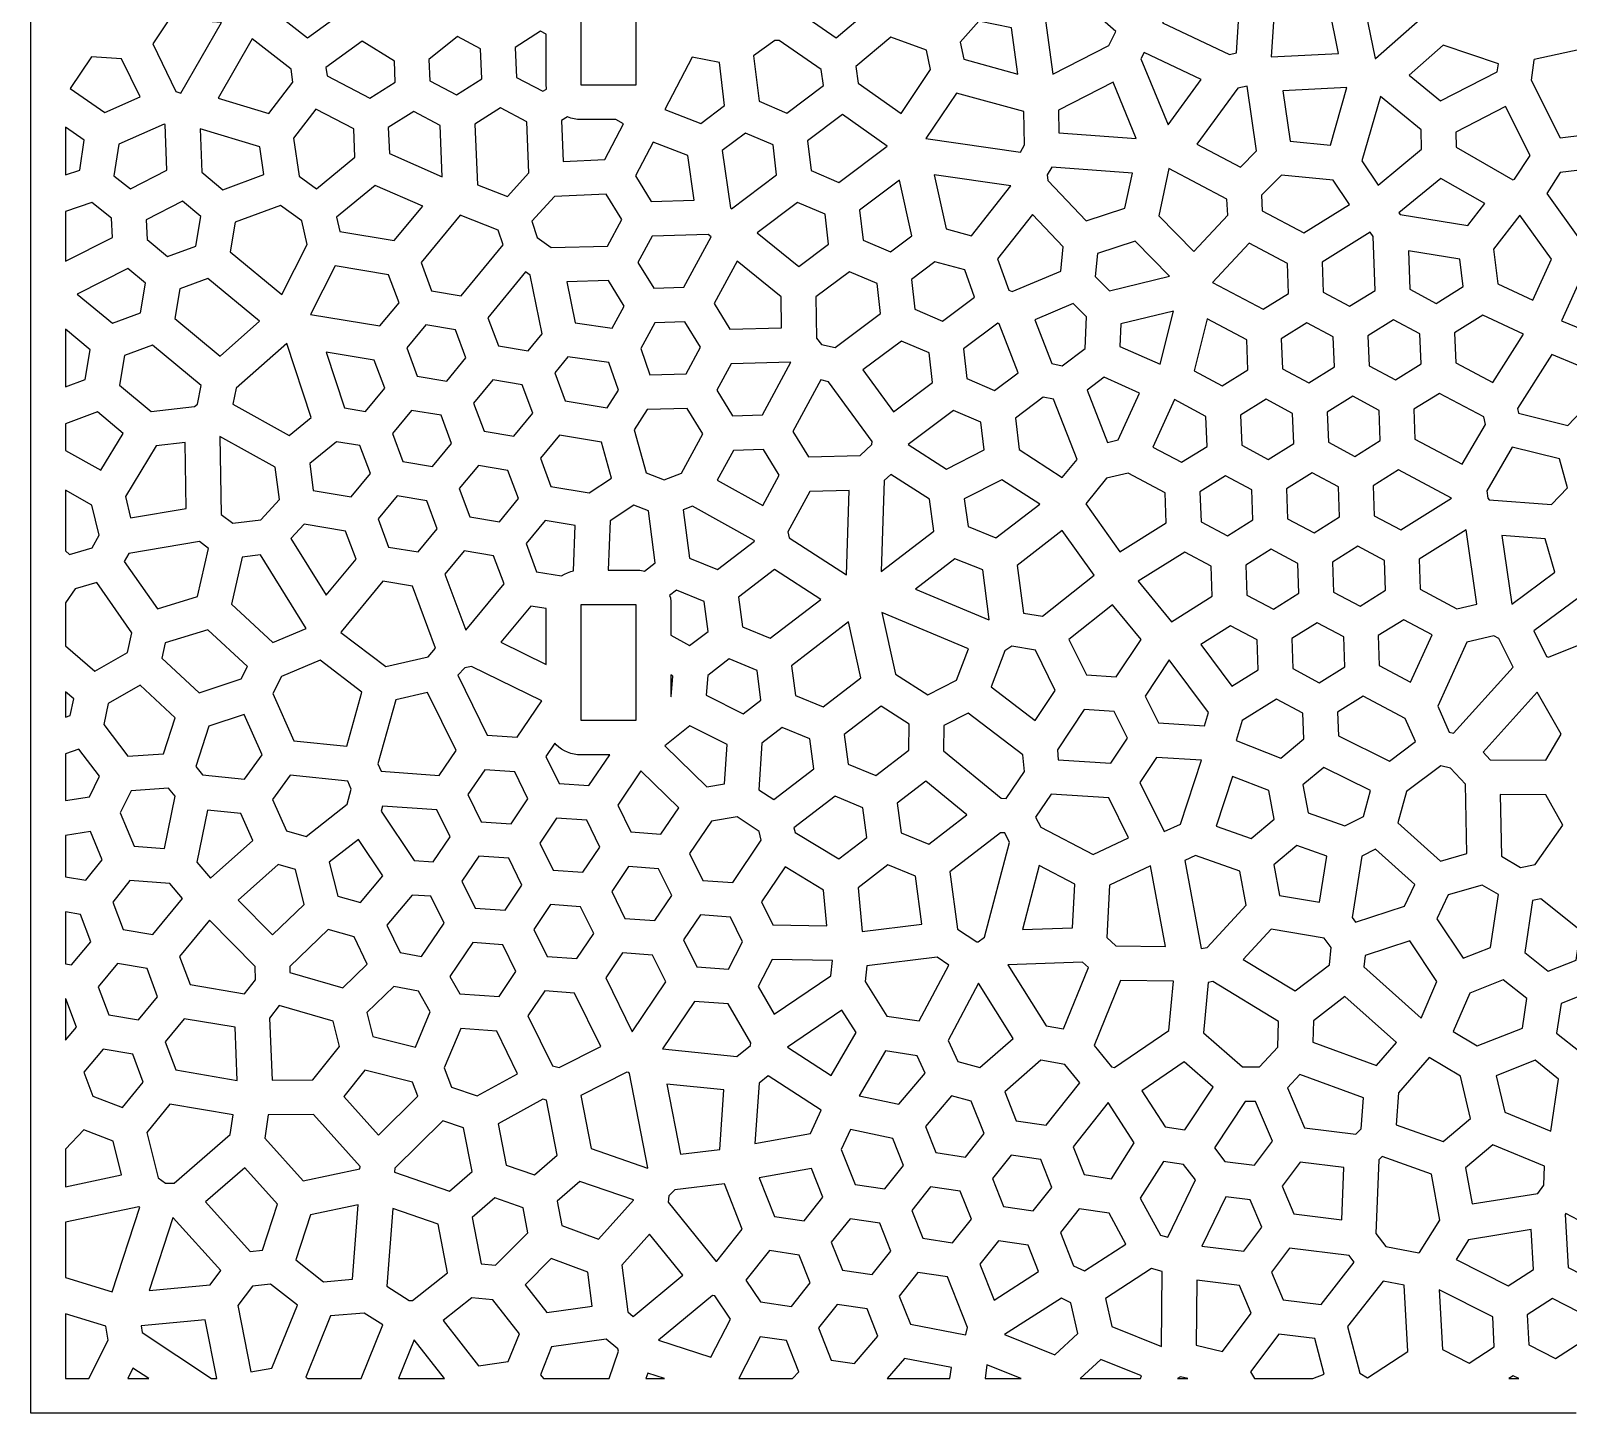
# Model space of a CAD drawing. Header units: millimetres. Extents: x -28 to 624, y -200 to 200.
# Drawn here: x 323.6 to 456.6, y -200 to -80.3 of the extents above; entities that cross this region are included whole.
import ezdxf

# ---------------------------------------------------------------- set-up
doc = ezdxf.new("R2010")
doc.units = ezdxf.units.MM
doc.layers.add('default', color=7, linetype='Continuous')

msp = doc.modelspace()

# ---------------------------------------------------------------- linework, layer by layer
at = {"layer": 'default'}
for points in [[(351.07, -74.49), (350.55, -73.77), (344.37, -78.46), (347.53, -80.93), (350.76, -78.59), (351.07, -74.49)], [(395.2, -73.66), (394.2, -73.93), (390.85, -79.23), (393.27, -80.91), (396.07, -78.56), (395.2, -73.66)], [(371.17, -75), (371.17, -85), (375.97, -85), (375.97, -75), (371.17, -75)], [(428.09, -79.51), (424.35, -76.65), (421.51, -79.63), (427.32, -82.35), (427.91, -82.22), (428.09, -79.51)], [(443.29, -76.76), (440.82, -75.93), (438.87, -77.65), (439.9, -82.72), (439.94, -82.72), (443.8, -79.31), (443.29, -76.76)], [(323.57, -134.94), (323.57, -128.86), (323.57, -126.62), (323.57, -112.24), (323.57, -106.67), (323.57, -91.01), (323.57, -90.34), (323.57, -83.26), (323.57, -78.43)], [(417.46, -80.38), (413.95, -77.24), (411.37, -79.41), (412.03, -84.05), (416.87, -81.57), (417.46, -80.38)], [(435.93, -78.25), (433.47, -77.42), (431.1, -79.52), (430.9, -82.56), (436.75, -82.27), (435.93, -78.25)], [(335.58, -79.28), (334.13, -81.43), (336.14, -85.56), (336.55, -85.71), (340.07, -79.59), (335.58, -79.28)], [(405.62, -79.46), (404, -81.29), (404.31, -82.77), (409, -84.05), (408.43, -80.05), (405.62, -79.46)], [(342.73, -80.99), (339.78, -86.13), (344.17, -87.46), (346.26, -84.76), (346.1, -83.62), (342.73, -80.99)], [(358.03, -82.78), (358.11, -84.64), (360.41, -85.84), (362.6, -84.46), (362.5, -81.86), (360.5, -80.81), (358.03, -82.78)], [(368.17, -85), (368.17, -80.61), (367.69, -80.35), (365.5, -81.74), (365.6, -84.34), (367.9, -85.54), (368.2, -85.36), (368.19, -85.29), (368.17, -85)], [(394.97, -83.4), (395.18, -84.85), (398.88, -87.47), (401.43, -83.66), (401.08, -81.98), (398, -80.86), (394.97, -83.4)], [(352.26, -81.2), (349.11, -83.49), (349.21, -84.2), (352.91, -86.14), (355.11, -84.76), (355.04, -82.94), (352.26, -81.2)], [(387.97, -81.16), (386.12, -82.48), (386.6, -86.41), (388.99, -87.44), (392.18, -85.04), (391.98, -83.66), (388.35, -81.16), (387.97, -81.16)], [(419.91, -82.2), (419.64, -82.74), (422, -88.44), (424.86, -84.51), (419.91, -82.2)], [(445.79, -81.56), (442.84, -84.16), (445.57, -86.38), (450.47, -83.87), (450.57, -83.16), (445.79, -81.56)], [(453.68, -82.8), (453.64, -82.84), (453.4, -84.59), (455.92, -89.57), (458.03, -89.31), (459.98, -85.53), (457.66, -81.92), (453.68, -82.8)], [(331.43, -82.74), (328.84, -82.56), (326.99, -85.3), (329.99, -87.37), (333.03, -86.02), (331.43, -82.74)], [(383.17, -83.04), (380.8, -82.58), (378.43, -87.11), (381.56, -88.32), (383.62, -86.77), (383.17, -83.04)], [(417.23, -84.76), (412.5, -87.19), (412.55, -89.15), (419.24, -89.63), (417.23, -84.76)], [(428.02, -85.27), (424.48, -90.12), (428.25, -92.12), (429.65, -90.71), (428.83, -85.09), (428.02, -85.27)], [(409.5, -87.3), (403.67, -85.71), (401.04, -89.64), (409.21, -90.82), (409.58, -90.17), (409.5, -87.3)], [(437.47, -85.23), (431.92, -85.51), (432.56, -89.86), (436.04, -90.21), (437.47, -85.23)], [(443.89, -88.89), (440.36, -86.01), (438.77, -91.57), (440.17, -93.67), (443.92, -90.57), (443.89, -88.89)], [(348.25, -87.08), (346.31, -89.6), (346.81, -92.89), (348.31, -93.98), (351.62, -91.26), (351.52, -88.8), (348.25, -87.08)], [(354.51, -88.68), (354.61, -90.94), (359.19, -92.95), (359.01, -88.5), (356.71, -87.29), (354.51, -88.68)], [(364.21, -86.99), (362.01, -88.38), (362.22, -93.63), (364.82, -94.65), (366.68, -92.61), (366.51, -88.2), (364.21, -86.99)], [(370.3, -87.87), (370.03, -87.77), (370.01, -87.76), (369.5, -88.08), (369.64, -91.61), (373.25, -91.45), (374.87, -88.36), (374.19, -88), (371.17, -88), (370.88, -87.99), (370.59, -87.94), (370.3, -87.87)], [(390.79, -89.84), (391.1, -92.41), (393.49, -93.44), (397.68, -90.29), (393.82, -87.56), (390.79, -89.84)], [(446.9, -89.07), (446.91, -90.39), (451.82, -93.2), (451.98, -93.15), (453.33, -91.09), (451.19, -86.87), (446.9, -89.07)], [(327.81, -92.37), (328.21, -89.78), (326.57, -88.66), (326.57, -92.79), (327.81, -92.37)], [(331.19, -90.12), (330.77, -92.86), (332.2, -94), (335.36, -92.37), (335.22, -88.42), (335.11, -88.38), (331.19, -90.12)], [(343.39, -90.35), (338.23, -88.79), (338.37, -92.54), (340.21, -94.07), (343.75, -92.75), (343.39, -90.35)], [(380.43, -91.1), (377.42, -89.94), (375.9, -92.85), (377.27, -95.08), (380.99, -94.97), (380.43, -91.1)], [(385.42, -89.17), (383.4, -90.68), (384.12, -95.64), (384.2, -95.71), (388.12, -92.77), (387.81, -90.19), (385.42, -89.17)], [(408.39, -93.74), (401.74, -92.77), (402.78, -97.46), (404.98, -98.07), (408.39, -93.74)], [(411.93, -92.11), (411.54, -92.78), (411.59, -93.27), (414.9, -96.76), (418.25, -95.66), (418.9, -92.62), (411.93, -92.11)], [(422.05, -92.22), (421.18, -96.33), (424.23, -99.42), (427.16, -96.27), (427.08, -94.89), (422.05, -92.22)], [(431.81, -92.8), (430.07, -94.55), (430.14, -95.89), (433.73, -97.8), (437.68, -95.34), (436.28, -93.25), (431.81, -92.8)], [(445.58, -93.09), (441.97, -96.08), (442.07, -96.22), (447.93, -97.16), (449.4, -95.27), (445.58, -93.09)], [(458.57, -92.26), (455.93, -92.59), (454.76, -94.38), (457.6, -98.35), (460.18, -98.1), (461.72, -94.72), (458.57, -92.26)], [(353.38, -93.69), (350.03, -96.44), (350.32, -97.68), (355.03, -98.47), (357.49, -95.48), (353.38, -93.69)], [(366.93, -96.78), (367.41, -98.21), (368.6, -99.08), (373.48, -98.94), (374.72, -96.65), (373.36, -94.45), (368.89, -94.64), (366.93, -96.78)], [(395.29, -95.84), (395.6, -98.42), (397.98, -99.44), (399.83, -98.05), (398.76, -93.23), (395.29, -95.84)], [(326.57, -100.25), (330.64, -98.21), (330.56, -96.53), (328.87, -95.18), (326.57, -95.96), (326.57, -100.25)], [(333.57, -96.67), (333.65, -98.38), (335.42, -99.84), (337.86, -98.94), (338.29, -96.38), (336.7, -95.06), (333.57, -96.67)], [(345.19, -95.42), (341.25, -96.88), (340.82, -99.44), (345.29, -103.14), (347.5, -98.8), (347.03, -96.75), (345.19, -95.42)], [(392.31, -96.19), (389.92, -95.17), (386.42, -97.79), (390.04, -100.71), (392.62, -98.77), (392.31, -96.19)], [(360.74, -96.27), (357.35, -100.38), (358.26, -102.81), (360.82, -103.24), (364.45, -98.83), (364.03, -97.56), (360.74, -96.27)], [(410.26, -96.22), (407.24, -100.05), (408.2, -102.77), (408.51, -102.89), (412.71, -101.11), (412.91, -99.02), (410.26, -96.22)], [(450.14, -99.21), (450.53, -102.21), (453.54, -103.64), (455.16, -100.09), (452.42, -96.27), (450.14, -99.21)], [(382.2, -97.94), (377.36, -98.08), (376.12, -100.36), (377.48, -102.58), (380.08, -102.5), (382.44, -98.14), (382.2, -97.94)], [(439.47, -97.75), (435.32, -100.35), (435.41, -102.94), (437.7, -104.16), (439.91, -102.79), (439.74, -98.12), (439.47, -97.75)], [(419.13, -98.53), (415.87, -99.6), (415.68, -101.58), (416.91, -102.82), (422.12, -101.56), (419.13, -98.53)], [(429.01, -98.69), (425.84, -102.1), (430.21, -104.42), (432.41, -103.05), (432.32, -100.45), (429.01, -98.69)], [(447.23, -100.08), (442.79, -99.37), (442.9, -102.69), (445.2, -103.91), (447.54, -102.45), (447.23, -100.08)], [(331.98, -100.89), (327.59, -103.1), (330.64, -105.62), (333.07, -104.72), (333.51, -102.15), (331.98, -100.89)], [(354.54, -101.43), (349.92, -100.65), (347.78, -104.86), (353.79, -105.86), (355.45, -103.86), (354.54, -101.43)], [(384.7, -100.26), (382.72, -103.93), (384.08, -106.14), (388.55, -106.01), (388.52, -103.33), (384.7, -100.26)], [(401.82, -100.31), (399.78, -101.84), (400.09, -104.42), (402.48, -105.44), (405.23, -103.38), (404.39, -101.01), (401.82, -100.31)], [(457.89, -101.34), (456.03, -105.42), (458.56, -106.47), (462.65, -104.14), (460.47, -101.09), (457.89, -101.34)], [(338.9, -101.75), (336.47, -102.66), (336.03, -105.22), (339.96, -108.47), (343.38, -105.46), (338.9, -101.75)], [(366.4, -101.19), (363.13, -105.15), (364.04, -107.58), (366.61, -108.01), (367.82, -106.54), (366.78, -101.46), (366.4, -101.19)], [(369.96, -102.04), (370.69, -105.6), (373.9, -106.05), (374.93, -104.15), (373.57, -101.94), (369.96, -102.04)], [(391.52, -103.35), (391.56, -106.93), (392, -107.46), (393.17, -107.73), (397.12, -104.77), (396.81, -102.19), (394.42, -101.17), (391.52, -103.35)], [(413.77, -103.91), (410.46, -105.32), (411.92, -109.12), (412.82, -109.3), (414.81, -107.81), (414.92, -105.07), (413.77, -103.91)], [(422.45, -104.57), (417.9, -105.67), (417.82, -107.63), (421.3, -109.18), (422.45, -104.57)], [(449.24, -104.92), (446.79, -106.45), (446.88, -109.05), (450.1, -110.76), (452.74, -106.58), (449.24, -104.92)], [(328.29, -110.49), (328.73, -107.93), (326.57, -106.15), (326.57, -111.13), (328.29, -110.49)], [(356.11, -107.77), (357.02, -110.21), (359.58, -110.64), (361.23, -108.63), (360.32, -106.2), (357.76, -105.77), (356.11, -107.77)], [(380.16, -105.5), (377.57, -105.58), (376.36, -107.81), (377.14, -110.09), (380.29, -110), (381.53, -107.71), (380.16, -105.5)], [(407.25, -105.62), (404.28, -107.84), (404.59, -110.42), (406.98, -111.44), (409.01, -109.91), (407.37, -105.67), (407.25, -105.62)], [(425.37, -105.25), (424.25, -109.75), (426.68, -111.04), (428.89, -109.67), (428.8, -107.07), (425.37, -105.25)], [(434, -105.59), (431.79, -106.97), (431.88, -109.56), (434.18, -110.79), (436.38, -109.41), (436.29, -106.81), (434, -105.59)], [(441.49, -105.33), (439.29, -106.71), (439.38, -109.31), (441.67, -110.53), (443.88, -109.15), (443.79, -106.55), (441.49, -105.33)], [(331.68, -108.43), (331.25, -110.99), (333.99, -113.27), (337.75, -112.84), (337.99, -112.62), (338.33, -111.02), (334.12, -107.53), (331.68, -108.43)], [(345.73, -107.39), (341.36, -111.24), (341.06, -112.62), (345.95, -115.34), (347.85, -113.78), (345.73, -107.39)], [(398.92, -107.17), (395.59, -109.67), (398.24, -113.31), (401.62, -110.77), (401.31, -108.2), (398.92, -107.17)], [(353.3, -108.82), (349.14, -108.13), (350.73, -112.96), (352.55, -113.26), (354.21, -111.26), (353.3, -108.82)], [(370.05, -108.54), (368.92, -109.92), (369.83, -112.35), (373.44, -112.96), (374.43, -111.42), (373.61, -109.04), (370.05, -108.54)], [(389.36, -108.99), (384.17, -109.14), (382.93, -111.43), (384.29, -113.64), (386.89, -113.56), (389.36, -108.99)], [(455.19, -108.32), (452.22, -113.02), (452.3, -113.4), (456.57, -114.47), (458.38, -112.6), (457.42, -109.25), (455.19, -108.32)], [(419.51, -111.67), (416.47, -110.31), (415, -111.42), (416.75, -115.94), (417.67, -115.72), (419.51, -111.67)], [(363.55, -110.54), (361.89, -112.55), (362.8, -114.98), (365.37, -115.41), (367.02, -113.4), (366.11, -110.97), (363.55, -110.54)], [(392.62, -110.69), (391.94, -110.53), (389.53, -114.99), (390.89, -117.2), (395.35, -117.08), (396.37, -116.13), (396.39, -115.86), (392.62, -110.69)], [(443.26, -113.07), (443.35, -115.67), (447.44, -117.84), (449.45, -114.39), (449.31, -113.74), (445.47, -111.7), (443.26, -113.07)], [(376.92, -113.1), (375.79, -114.85), (376.82, -118.58), (378.39, -119.19), (379.9, -118.61), (381.74, -115.21), (380.38, -113), (376.92, -113.1)], [(411.19, -112.03), (408.78, -113.84), (409.11, -116.56), (412.84, -118.99), (414.11, -117.43), (412.09, -112.21), (411.19, -112.03)], [(425.27, -113.69), (422.55, -112.24), (420.68, -116.35), (423.16, -117.66), (425.36, -116.29), (425.27, -113.69)], [(428.27, -113.59), (428.36, -116.18), (430.65, -117.41), (432.86, -116.03), (432.77, -113.43), (430.47, -112.21), (428.27, -113.59)], [(437.97, -111.95), (435.77, -113.33), (435.86, -115.93), (438.15, -117.15), (440.35, -115.77), (440.26, -113.18), (437.97, -111.95)], [(326.57, -116.64), (329.63, -118.36), (331.57, -115.16), (329.34, -113.3), (326.57, -114.33), (326.57, -116.64)], [(354.87, -115.17), (355.78, -117.6), (358.34, -118.03), (359.99, -116.03), (359.08, -113.6), (356.52, -113.17), (354.87, -115.17)], [(403.42, -113.17), (399.49, -116.12), (402.82, -118.25), (406.09, -116.58), (405.8, -114.2), (403.42, -113.17)], [(344.72, -118.09), (339.93, -115.43), (340.04, -122.18), (341.07, -122.94), (343.49, -122.65), (345.09, -120.9), (344.72, -118.09)], [(369.33, -115.31), (367.68, -117.32), (368.59, -119.75), (371.9, -120.31), (373.84, -119.05), (372.97, -115.92), (369.33, -115.31)], [(334.43, -116.24), (331.77, -120.62), (332.22, -122.48), (337.03, -121.67), (336.94, -115.95), (334.43, -116.24)], [(350.02, -115.88), (347.71, -117.78), (348.01, -120.1), (351.31, -120.66), (352.97, -118.65), (352.06, -116.22), (350.02, -115.88)], [(386.98, -116.56), (384.38, -116.64), (382.98, -119.22), (386.91, -121.42), (388.34, -118.78), (386.98, -116.56)], [(449.56, -120.15), (449.65, -120.76), (449.79, -120.91), (455.17, -121.32), (456.56, -119.88), (455.85, -117.38), (451.77, -116.36), (449.56, -120.15)], [(362.31, -117.94), (360.65, -119.94), (361.56, -122.38), (364.13, -122.81), (365.78, -120.8), (364.87, -118.37), (362.31, -117.94)], [(439.74, -119.69), (439.83, -122.29), (442.12, -123.51), (446.53, -120.76), (441.94, -118.32), (439.74, -119.69)], [(397.99, -118.72), (397.43, -119.23), (397.17, -127.13), (401.71, -123.63), (401.34, -120.87), (397.99, -118.72)], [(407.61, -119.17), (404.36, -120.83), (404.68, -123.23), (407.09, -124.22), (410.88, -121.3), (407.61, -119.17)], [(418.53, -118.6), (416.66, -119.05), (414.86, -121.26), (417.83, -125.41), (421.84, -122.91), (421.75, -120.31), (418.53, -118.6)], [(426.95, -118.83), (424.75, -120.21), (424.84, -122.81), (427.13, -124.03), (429.33, -122.65), (429.24, -120.05), (426.95, -118.83)], [(432.24, -119.95), (432.33, -122.55), (434.62, -123.77), (436.83, -122.39), (436.74, -119.8), (434.45, -118.57), (432.24, -119.95)], [(326.57, -120.08), (326.57, -125.33), (326.92, -125.65), (328.89, -125.07), (329.5, -123.98), (328.86, -121.37), (326.57, -120.08)], [(355.28, -120.56), (353.63, -122.57), (354.54, -125), (357.1, -125.43), (358.75, -123.43), (357.84, -120.99), (355.28, -120.56)], [(390.98, -120.2), (389.09, -123.7), (389.19, -124.2), (394.16, -127.42), (394.4, -120.1), (390.98, -120.2)], [(376.68, -127.09), (377.62, -126.37), (377.02, -121.88), (375.75, -121.38), (373.7, -122.72), (373.55, -127), (375.97, -127), (376.27, -127.01), (376.56, -127.06), (376.68, -127.09)], [(380.84, -121.46), (380.03, -121.78), (380.59, -125.97), (382.99, -126.96), (386.19, -124.5), (386.18, -124.44), (380.84, -121.46)], [(350.82, -123.62), (347.22, -123.01), (346.09, -124.25), (349.15, -129.17), (351.73, -126.05), (350.82, -123.62)], [(370.3, -127.13), (370.54, -127.07), (370.69, -123.15), (368.09, -122.71), (366.44, -124.71), (367.35, -127.15), (369.5, -127.51), (369.51, -127.51), (369.76, -127.35), (370.03, -127.23), (370.3, -127.13)], [(412.83, -123.58), (408.92, -126.6), (409.47, -130.72), (411.11, -131), (415.59, -127.43), (412.83, -123.58)], [(447.78, -123.52), (443.71, -126.05), (443.8, -128.65), (446.99, -130.35), (448.7, -129.95), (447.78, -123.52)], [(338.17, -124.52), (332.06, -125.55), (331.66, -126.25), (334.54, -130.35), (338.01, -129.29), (338.97, -125.12), (338.17, -124.52)], [(438.42, -124.94), (436.21, -126.31), (436.3, -128.91), (438.6, -130.13), (440.8, -128.75), (440.71, -126.16), (438.42, -124.94)], [(454.61, -124.29), (450.88, -124), (451.73, -129.94), (455.45, -127.18), (454.61, -124.29)], [(343.45, -125.68), (341.88, -125.87), (340.94, -129.96), (344.51, -133.28), (347.41, -132.05), (343.45, -125.68)], [(361.07, -125.34), (359.41, -127.34), (361.23, -132.21), (364.54, -128.2), (363.63, -125.76), (361.07, -125.34)], [(403.54, -126.01), (400.13, -128.64), (406.49, -131.3), (406.52, -131.28), (405.95, -126.99), (403.54, -126.01)], [(425.72, -126.67), (423.43, -125.45), (419.4, -127.96), (422.28, -131.47), (425.81, -129.27), (425.72, -126.67)], [(430.92, -125.2), (428.72, -126.57), (428.81, -129.17), (431.1, -130.39), (433.3, -129.01), (433.22, -126.42), (430.92, -125.2)], [(387.92, -126.95), (384.82, -129.34), (385.16, -131.91), (387.57, -132.9), (391.93, -129.55), (387.92, -126.95)], [(327.43, -128.63), (326.57, -129.82), (326.57, -133.56), (329.11, -135.76), (331.95, -134.14), (332.33, -132.43), (329.29, -128.08), (327.43, -128.63)], [(354.04, -127.96), (350.43, -132.34), (350.42, -132.39), (354.3, -135.36), (357.95, -134.5), (358.61, -133.77), (356.6, -128.39), (354.04, -127.96)], [(378.97, -132.63), (380.59, -133.54), (382.19, -132.31), (381.85, -129.73), (379.45, -128.74), (378.86, -129.19), (378.92, -129.41), (378.96, -129.71), (378.97, -130), (378.97, -132.63)], [(368.17, -135.17), (368.17, -130.33), (366.85, -130.11), (364.26, -133.25), (368.17, -135.17)], [(371.17, -140), (375.97, -140), (375.97, -130), (371.17, -130), (371.17, -140)], [(417.19, -130), (413.4, -133.02), (414.92, -136.08), (417.51, -136.24), (419.66, -133.01), (417.19, -130)], [(457.51, -129.39), (453.64, -132.26), (454.75, -134.48), (454.9, -134.55), (460.17, -132.44), (459.43, -129.86), (457.51, -129.39)], [(389.4, -135.28), (389.74, -137.86), (392.14, -138.85), (395.4, -136.34), (394.33, -131.49), (389.4, -135.28)], [(404.72, -133.81), (397.22, -130.67), (398.4, -136.02), (401.19, -137.81), (403.67, -136.53), (404.72, -133.81)], [(432.69, -132.93), (432.78, -135.53), (435.07, -136.75), (437.28, -135.37), (437.19, -132.78), (434.89, -131.56), (432.69, -132.93)], [(440.18, -132.67), (440.27, -135.27), (442.97, -136.71), (444.83, -132.6), (442.39, -131.3), (440.18, -132.67)], [(338.89, -132.16), (335.21, -133.29), (334.92, -134.61), (338.16, -137.62), (341.79, -136.41), (342.34, -135.36), (338.89, -132.16)], [(429.69, -133.04), (427.4, -131.82), (424.82, -133.43), (427.52, -137.04), (429.78, -135.63), (429.69, -133.04)], [(447.84, -133.23), (445.32, -138.79), (446.31, -141.04), (446.69, -141.13), (451.85, -135.39), (450.61, -132.91), (450.18, -132.69), (447.84, -133.23)], [(408.46, -133.59), (407.87, -133.98), (406.67, -137.1), (410.5, -140.02), (412.23, -137.41), (410.51, -133.94), (408.46, -133.59)], [(457.29, -200), (454.29, -200), (449.78, -200), (446.78, -200), (441.18, -200), (438.08, -200), (435.11, -200), (427.81, -200), (421.7, -200), (411.48, -200), (405.76, -200), (402.74, -200), (399.64, -200), (395.12, -200), (390.82, -200), (382.54, -200), (375.8, -200), (372.63, -200), (370.3, -200), (366.49, -200), (362.29, -200), (359.05, -200), (354.2, -200), (346.61, -200), (342.67, -200), (335.14, -200), (331.92, -200), (323.57, -200), (323.57, -175.92), (323.57, -171.22), (323.57, -168.18), (323.57, -164.27), (323.57, -140.79), (323.57, -134.94)], [(344.51, -137.69), (346.33, -141.77), (350.93, -142.25), (352.23, -137.56), (348.63, -134.79), (345.28, -136.21), (344.51, -137.69)], [(361.13, -135.47), (360.54, -136.11), (363.07, -141.29), (365.66, -141.47), (367.79, -138.32), (361.71, -135.34), (361.13, -135.47)], [(384.02, -134.69), (382.16, -136.12), (382.02, -137.83), (385.23, -139.44), (386.76, -138.25), (386.42, -135.68), (384.02, -134.69)], [(420.01, -137.9), (421.17, -140.22), (425.14, -140.47), (425.49, -139.33), (422.08, -134.78), (420.01, -137.9)], [(333.05, -136.97), (330.26, -138.55), (329.89, -140.37), (331.98, -143.11), (335.05, -142.91), (336.07, -139.78), (333.05, -136.97)], [(378.97, -136.07), (378.97, -137.96), (378.99, -137.95), (379.15, -136.17), (378.97, -136.07)], [(326.98, -139.6), (327.29, -138.14), (326.57, -137.53), (326.57, -139.74), (326.98, -139.6)], [(353.62, -143.76), (353.91, -144.42), (358.92, -144.77), (360.38, -142.61), (357.92, -137.59), (355.16, -138.24), (353.62, -143.76)], [(431.37, -138.18), (428.41, -140.02), (427.88, -141.75), (431.75, -143.28), (433.74, -141.62), (433.66, -139.4), (431.37, -138.18)], [(438.86, -137.92), (436.66, -139.3), (436.73, -141.36), (441.14, -143.53), (443.39, -141.84), (442.51, -139.86), (438.86, -137.92)], [(449.25, -142.77), (449.86, -143.42), (454.69, -143.45), (456, -141.21), (453.93, -137.56), (449.25, -142.77)], [(338.99, -140.51), (337.85, -144.01), (338.44, -144.72), (342.06, -145.1), (343.59, -142.99), (342.03, -139.49), (338.99, -140.51)], [(397.15, -138.78), (393.97, -141.23), (394.31, -143.8), (396.71, -144.79), (399.57, -142.59), (399.59, -140.35), (397.15, -138.78)], [(402.57, -142.64), (407.55, -146.75), (407.99, -146.76), (409.56, -144.45), (409.43, -142.98), (404.7, -139.38), (402.59, -140.46), (402.57, -142.64)], [(414.73, -139.07), (412.41, -142.57), (412.48, -143.44), (417.04, -143.72), (418.48, -141.56), (417.32, -139.23), (414.73, -139.07)], [(383.84, -142.1), (380.62, -140.49), (378.44, -142.2), (382.09, -145.76), (383.62, -145.49), (383.84, -142.1)], [(388.59, -140.63), (386.85, -141.97), (386.59, -146.01), (387.87, -146.87), (391.34, -144.2), (391, -141.62), (388.59, -140.63)], [(370.3, -142.87), (370.03, -142.77), (369.76, -142.65), (369.51, -142.49), (369.27, -142.32), (369.05, -142.12), (368.93, -141.99), (368.15, -143.15), (369.29, -145.48), (371.88, -145.66), (373.68, -143), (371.17, -143), (370.88, -142.99), (370.59, -142.94), (370.3, -142.87)], [(326.57, -146.95), (328.67, -146.62), (329.52, -144.84), (327.74, -142.51), (326.57, -142.92), (326.57, -146.95)], [(420.98, -143.22), (419.54, -145.38), (421.66, -149.63), (423.07, -149.01), (424.88, -143.46), (420.98, -143.22)], [(346.02, -144.75), (344.49, -146.86), (345.7, -149.56), (347.4, -150.05), (350.96, -147.26), (351.31, -145.97), (351.01, -145.27), (346.02, -144.75)], [(362.86, -144.29), (361.41, -146.44), (362.55, -148.78), (365.14, -148.96), (366.6, -146.8), (365.46, -144.47), (362.86, -144.29)], [(374.37, -147.34), (375.51, -149.67), (378.1, -149.85), (379.65, -147.57), (376.37, -144.37), (374.37, -147.34)], [(430.71, -146.09), (427.58, -144.86), (426.16, -149.18), (429.19, -150.25), (431.17, -148.56), (430.71, -146.09)], [(433.66, -145.59), (434.11, -148.01), (437.3, -149.14), (438.89, -148.33), (439.52, -146.08), (435.47, -144.08), (433.66, -145.59)], [(445.58, -143.95), (442.61, -146.18), (441.86, -148.87), (445.56, -152.19), (447.85, -151.53), (447.72, -145.52), (446.43, -144.15), (445.58, -143.95)], [(332.25, -146.1), (331.32, -148.02), (332.51, -150.9), (335.14, -151.1), (336.07, -146.56), (335.5, -145.89), (332.25, -146.1)], [(398.54, -147.17), (398.89, -149.75), (401.29, -150.74), (404.59, -148.2), (401.03, -145.26), (398.54, -147.17)], [(354.02, -147.43), (353.9, -147.87), (356.75, -152.13), (358.4, -152.25), (359.86, -150.09), (358.72, -147.76), (354.02, -147.43)], [(393.17, -146.58), (389.61, -149.31), (389.71, -149.71), (393.49, -152.01), (395.91, -150.14), (395.57, -147.57), (393.17, -146.58)], [(411.86, -146.41), (410.52, -148.38), (410.99, -149.27), (415.51, -151.62), (418.57, -150.18), (416.86, -146.72), (411.86, -146.41)], [(454.67, -146.45), (450.74, -146.42), (450.85, -151.78), (452.48, -152.74), (453.76, -152.5), (456.16, -149.07), (454.67, -146.45)], [(338.88, -147.78), (337.95, -152.28), (339.14, -153.68), (342.8, -150.42), (341.75, -148.08), (338.88, -147.78)], [(369.08, -148.48), (367.63, -150.63), (368.77, -152.97), (371.36, -153.15), (372.82, -150.99), (371.68, -148.66), (369.08, -148.48)], [(382.48, -148.73), (380.59, -151.53), (381.73, -153.87), (384.32, -154.05), (386.79, -150.38), (386.6, -149.64), (384.7, -148.35), (382.48, -148.73)], [(326.57, -153.55), (328.35, -153.84), (329.75, -152.09), (328.74, -149.64), (326.57, -149.98), (326.57, -153.55)], [(351.93, -150.31), (349.41, -152.29), (350.14, -155.23), (352.1, -155.79), (354.04, -153.48), (351.93, -150.31)], [(403.12, -153.11), (403.78, -158.09), (405.43, -159.18), (405.56, -159.18), (406.11, -158.79), (408.28, -150.57), (407.86, -149.76), (407.49, -149.75), (403.12, -153.11)], [(431.14, -152.53), (431.63, -155.17), (435.09, -155.76), (435.73, -151.77), (433.12, -150.84), (431.14, -152.53)], [(439.93, -151.17), (438.77, -151.76), (437.92, -157.09), (438.22, -157.48), (442.46, -156.09), (443.34, -154.23), (439.93, -151.17)], [(344.99, -152.48), (341.52, -155.57), (344.5, -158.59), (347.23, -155.96), (346.47, -152.91), (344.99, -152.48)], [(360.89, -153.92), (362.03, -156.26), (364.62, -156.44), (366.08, -154.28), (364.94, -151.95), (362.34, -151.77), (360.89, -153.92)], [(375.3, -152.67), (373.85, -154.82), (374.99, -157.16), (377.58, -157.34), (379.04, -155.18), (377.9, -152.85), (375.3, -152.67)], [(388.85, -152.7), (386.81, -155.72), (387.78, -157.71), (392.45, -157.8), (392.16, -154.71), (388.85, -152.7)], [(400.14, -153.51), (397.74, -152.52), (395.16, -154.51), (395.51, -158.28), (400.69, -157.66), (400.14, -153.51)], [(413.73, -157.96), (413.93, -154.18), (410.85, -152.58), (409.39, -158.12), (413.73, -157.96)], [(416.69, -158.8), (417.48, -159.54), (421.78, -159.59), (420.47, -152.6), (416.93, -154.27), (416.69, -158.8)], [(428.19, -153.08), (424.35, -151.72), (423.44, -152.13), (424.86, -159.77), (425.37, -159.67), (428.74, -156.01), (428.19, -153.08)], [(332.16, -153.88), (330.68, -155.74), (331.57, -158.11), (334.13, -158.54), (336.7, -155.43), (335.6, -154.14), (332.16, -153.88)], [(449.17, -154.27), (446.24, -155.11), (445.26, -157.19), (447.53, -160.61), (449.89, -159.68), (450.57, -155.1), (449.17, -154.27)], [(356.57, -155.13), (354.39, -157.73), (355.53, -160.11), (357.4, -160.45), (359.34, -157.57), (358.2, -155.24), (356.57, -155.13)], [(453.53, -155.6), (452.86, -160.12), (454.89, -161.73), (457.31, -160.78), (457.69, -158.21), (454.24, -155.47), (453.53, -155.6)], [(326.57, -161.08), (327.11, -161.17), (328.76, -159.17), (327.88, -156.81), (326.57, -156.59), (326.57, -161.08)], [(367.11, -158.11), (368.25, -160.45), (370.84, -160.63), (372.3, -158.47), (371.16, -156.14), (368.56, -155.96), (367.11, -158.11)], [(380.07, -159.01), (381.21, -161.35), (383.94, -161.54), (385.16, -159.17), (384.12, -157.04), (381.52, -156.86), (380.07, -159.01)], [(339.03, -157.32), (336.45, -160.45), (337.36, -162.89), (342.07, -163.68), (343.01, -162.48), (342.99, -161.33), (339.03, -157.32)], [(345.99, -161.32), (346, -161.85), (350.57, -163.16), (352.68, -161.12), (351.56, -158.76), (349.31, -158.11), (345.99, -161.32)], [(435.5, -158.87), (430.9, -158.09), (428.48, -160.72), (432.99, -163.44), (435.95, -161.17), (436.11, -159.67), (435.5, -158.87)], [(361.83, -159.25), (359.85, -162.18), (360.71, -163.68), (364.11, -163.92), (365.56, -161.76), (364.42, -159.43), (361.83, -159.25)], [(442.92, -159.09), (439.06, -160.36), (438.94, -161.36), (443.89, -165.79), (445.26, -162.61), (442.92, -159.09)], [(377.38, -160.33), (374.78, -160.15), (373.33, -162.3), (375.61, -166.97), (378.52, -162.66), (377.38, -160.33)], [(392.96, -160.81), (387.74, -160.71), (386.53, -163.06), (387.91, -165.45), (392.81, -162.12), (392.96, -160.81)], [(395.93, -161.25), (395.77, -162.63), (397.65, -165.62), (400.46, -166.03), (403.03, -161.19), (402.01, -160.52), (395.93, -161.25)], [(414.59, -160.93), (408.13, -161.17), (411.45, -166.46), (412.94, -166.72), (415.1, -161.42), (414.59, -160.93)], [(331.07, -161.07), (329.42, -163.08), (330.33, -165.51), (332.89, -165.94), (334.55, -163.94), (333.64, -161.5), (331.07, -161.07)], [(352.65, -165.31), (353.17, -167.37), (356.86, -168.31), (358.14, -165.23), (357.13, -163.46), (354.99, -163.06), (352.65, -165.31)], [(368.05, -163.44), (366.59, -165.6), (368.71, -169.93), (369.3, -170.07), (372.9, -168.25), (370.64, -163.62), (368.05, -163.44)], [(402.96, -167.72), (403.81, -169.54), (405.7, -170.07), (408.59, -167.54), (405.59, -162.76), (402.96, -167.72)], [(415.6, -168.15), (417.1, -170.01), (417.35, -170.06), (422.07, -166.85), (422.46, -162.6), (417.88, -162.54), (415.6, -168.15)], [(425.47, -162.71), (425.06, -167.06), (428.42, -170), (429.91, -170.01), (431.49, -168.31), (431.56, -166.08), (425.85, -162.63), (425.47, -162.71)], [(450.99, -162.47), (448.09, -163.62), (446.66, -166.95), (448.75, -168.19), (452.65, -166.65), (453.03, -164.08), (450.99, -162.47)], [(458.41, -163.57), (456, -164.52), (455.61, -167.09), (457.65, -168.71), (460.07, -167.75), (460.45, -165.18), (458.41, -163.57)], [(327.52, -166.56), (326.61, -164.13), (326.57, -164.12), (326.57, -167.71), (327.52, -166.56)], [(349.74, -166.04), (345.08, -164.7), (344.23, -165.79), (344.46, -171.16), (347.98, -171.13), (350.29, -168.25), (349.74, -166.04)], [(383.93, -164.54), (381, -164.34), (378.24, -168.45), (384.68, -169.11), (385.86, -168.17), (385.88, -167.93), (383.93, -164.54)], [(437.29, -163.91), (434.57, -166.01), (434.51, -167.88), (440.02, -169.9), (441.75, -167.9), (437.29, -163.91)], [(335.21, -167.85), (336.12, -170.28), (341.45, -171.18), (341.26, -166.58), (336.86, -165.84), (335.21, -167.85)], [(394.99, -167.03), (393.77, -165.09), (389.06, -168.3), (392.83, -170.76), (394.99, -167.03)], [(360.78, -166.7), (359.36, -170.1), (359.98, -171.76), (362.2, -172.52), (365.7, -170.61), (363.9, -166.91), (360.78, -166.7)], [(329.84, -168.47), (328.18, -170.48), (328.96, -172.55), (331.5, -173.52), (333.31, -171.33), (332.4, -168.9), (329.84, -168.47)], [(397.53, -168.63), (395.27, -172.52), (398.7, -173.24), (400.97, -170.56), (400.27, -169.04), (397.53, -168.63)], [(410.99, -169.43), (407.86, -172.16), (408.86, -174.68), (411.43, -175.06), (414.35, -171.38), (413.06, -169.79), (410.99, -169.43)], [(419.72, -172.08), (421.75, -175.2), (423.44, -175.46), (425.88, -171.76), (423.39, -169.58), (419.72, -172.08)], [(444.59, -169.21), (441.94, -172.26), (441.74, -175.03), (445.8, -176.48), (448.16, -174.47), (447.3, -170.82), (444.59, -169.21)], [(453.75, -169.44), (450.37, -170.78), (451.12, -173.92), (455.11, -175.59), (455.78, -171.06), (453.75, -169.44)], [(356.62, -171.34), (352.49, -170.3), (350.67, -172.57), (353.68, -175.93), (357.08, -172.56), (356.62, -171.34)], [(375.15, -170.48), (371.18, -172.48), (372.07, -177.09), (376.94, -178.78), (376.97, -178.74), (375.4, -170.57), (375.32, -170.5), (375.15, -170.48)], [(383.55, -172.01), (378.63, -171.51), (379.8, -177.57), (383.2, -177.16), (383.55, -172.01)], [(391.97, -173.77), (387.38, -170.79), (386.6, -171.42), (386.24, -176.64), (391.05, -175.79), (391.97, -173.77)], [(433.39, -170.67), (432.32, -171.82), (433.79, -175.28), (438.23, -175.83), (438.71, -175.38), (438.9, -172.68), (433.39, -170.67)], [(367.9, -172.82), (364.02, -174.94), (364.71, -178.51), (367.16, -179.36), (369.13, -177.66), (368.21, -172.89), (367.9, -172.82)], [(403.26, -172.51), (400.99, -175.18), (401.88, -177.43), (404.45, -177.82), (406.07, -175.78), (404.96, -172.98), (403.26, -172.51)], [(333.61, -175.68), (334.6, -179.62), (335.23, -180.09), (335.99, -180.07), (340.83, -175.87), (341.09, -174.16), (335.62, -173.24), (333.61, -175.68)], [(348.04, -174.13), (344.13, -174.17), (343.82, -176.17), (347.16, -179.89), (352.06, -178.85), (352.07, -178.63), (348.04, -174.13)], [(416.81, -173.1), (413.78, -176.92), (414.73, -179.34), (417.1, -179.69), (419.07, -176.59), (416.81, -173.1)], [(428.66, -173), (426, -177.02), (426.91, -178.21), (429.46, -178.53), (431.02, -176.45), (429.56, -173.01), (428.66, -173)], [(326.57, -180.4), (331.44, -179.37), (330.71, -176.43), (328.18, -175.46), (326.57, -177.13), (326.57, -180.4)], [(355.07, -178.77), (355.04, -179.14), (359.8, -180.78), (361.76, -179.08), (361.03, -175.29), (359.22, -174.67), (355.07, -178.77)], [(394.51, -175.42), (393.71, -177.17), (394.91, -180.19), (397.48, -180.57), (399.09, -178.54), (398.17, -176.2), (394.51, -175.42)], [(454.57, -178.62), (450.1, -176.75), (447.74, -178.76), (448.31, -181.88), (453.98, -180.96), (454.5, -180.25), (454.57, -178.62)], [(406.8, -179.68), (407.76, -182.1), (410.33, -182.48), (411.94, -180.44), (410.99, -178.03), (408.42, -177.65), (406.8, -179.68)], [(421.6, -178.21), (419.59, -181.38), (421.34, -184.58), (421.96, -184.75), (424.35, -179.8), (423.33, -178.47), (421.6, -178.21)], [(433.42, -178.26), (431.86, -180.34), (432.87, -182.73), (437.02, -183.24), (437.2, -178.73), (433.42, -178.26)], [(440.23, -178.07), (439.98, -184.45), (440.83, -185.55), (443.69, -186.1), (443.75, -186.08), (445.52, -183.29), (444.79, -179.3), (440.53, -177.78), (440.23, -178.07)], [(344.92, -181.89), (342.1, -178.75), (338.7, -181.69), (342.56, -185.99), (343.62, -185.87), (344.92, -181.89)], [(391.14, -178.82), (386.62, -179.62), (387.93, -182.95), (390.5, -183.33), (392.12, -181.29), (391.14, -178.82)], [(371.09, -179.93), (369.13, -181.63), (369.54, -183.75), (372.7, -184.93), (375.74, -181.54), (375.74, -181.53), (371.09, -179.93)], [(378.79, -181.18), (378.73, -181.72), (382.86, -186.83), (382.93, -186.83), (385.14, -184.05), (383.6, -180.13), (379.3, -180.65), (378.79, -181.18)], [(401.44, -180.4), (399.83, -182.44), (400.78, -184.85), (403.35, -185.23), (404.97, -183.2), (404.01, -180.78), (401.44, -180.4)], [(326.57, -188.25), (330.61, -189.48), (333, -182.17), (332.93, -182.12), (326.57, -183.46), (326.57, -188.25)], [(351.92, -181.95), (347.78, -182.82), (346.5, -186.72), (348.92, -188.61), (351.42, -188.39), (351.92, -181.95)], [(354.9, -182.26), (354.38, -189), (356.32, -190.24), (356.6, -190.23), (359.63, -187.84), (358.82, -183.62), (354.9, -182.26)], [(363.73, -181.35), (361.76, -183.05), (362.54, -187.07), (363.79, -187.19), (366.6, -184.37), (366.18, -182.2), (363.73, -181.35)], [(426.98, -181.25), (424.92, -185.53), (428.54, -185.97), (430.11, -183.9), (429.09, -181.51), (426.98, -181.25)], [(340.01, -187.65), (335.91, -183.07), (335.86, -183.07), (333.81, -189.36), (339.09, -188.87), (340.01, -187.65)], [(392.85, -185.19), (393.81, -187.61), (396.38, -187.99), (397.99, -185.96), (397.04, -183.54), (394.47, -183.16), (392.85, -185.19)], [(414.29, -182.31), (412.68, -184.34), (413.82, -187.23), (414.77, -187.67), (418.34, -185.35), (416.89, -182.69), (414.29, -182.31)], [(456.42, -182.71), (456.35, -182.79), (456.6, -187.39), (458.92, -188.56), (461.41, -186.94), (461.34, -185.3), (456.42, -182.71)], [(377.12, -184.49), (374.71, -187.18), (375.25, -191.23), (375.7, -191.61), (379.99, -188.05), (377.12, -184.49)], [(448, -184.97), (446.92, -186.69), (451.43, -188.97), (453.61, -187.55), (453.42, -184.09), (448, -184.97)], [(387.49, -185.91), (385.46, -188.47), (386.73, -190.35), (389.4, -190.75), (391.02, -188.71), (390.06, -186.3), (387.49, -185.91)], [(409.89, -185.45), (407.32, -185.06), (405.7, -187.1), (406.93, -190.21), (410.79, -187.74), (409.89, -185.45)], [(432.5, -185.7), (430.94, -187.78), (431.95, -190.17), (435.23, -190.57), (438.09, -186.91), (437.65, -186.34), (432.5, -185.7)], [(371.77, -187.78), (368.61, -186.61), (366.35, -188.87), (368.23, -191.28), (372.16, -190.72), (371.77, -187.78)], [(416.58, -190.07), (417.13, -192.5), (421.41, -194.23), (421.48, -187.74), (420.57, -187.48), (416.58, -190.07)], [(342.76, -188.99), (341.49, -190.67), (342.61, -196.42), (344.45, -196.1), (346.65, -190.65), (344.31, -188.82), (342.76, -188.99)], [(398.73, -189.86), (399.69, -192.3), (404.47, -193.21), (404.49, -193.19), (404.64, -192.57), (402.91, -188.2), (400.34, -187.82), (398.73, -189.86)], [(428.18, -188.95), (424.48, -188.49), (424.41, -194.09), (426.7, -194.65), (429.19, -191.34), (428.18, -188.95)], [(440.6, -188.57), (437.53, -192.5), (438.59, -196.53), (439.25, -196.93), (442.73, -194.65), (442.42, -188.91), (440.6, -188.57)], [(363.57, -190.18), (361.74, -190), (359.25, -191.96), (362.33, -195.89), (364.9, -195.53), (365.87, -193.12), (363.57, -190.18)], [(382.57, -189.81), (377.91, -193.68), (382.43, -195.14), (384.12, -191.84), (382.76, -189.83), (382.57, -189.81)], [(413.59, -190.43), (412.76, -190.04), (407.84, -193.19), (412.2, -194.95), (414.19, -193.08), (413.59, -190.43)], [(450.08, -191.65), (445.44, -189.3), (445.73, -194.49), (448.04, -195.66), (450.22, -194.24), (450.08, -191.65)], [(453.07, -191.48), (453.21, -194.08), (455.53, -195.25), (457.71, -193.83), (457.57, -191.24), (455.25, -190.06), (453.07, -191.48)], [(326.57, -197), (328.61, -197), (330.28, -193.67), (330.08, -192.46), (326.57, -191.39), (326.57, -197)], [(347.54, -197), (352.17, -197), (354.05, -192.35), (352.44, -191.32), (349.51, -191.57), (347.37, -196.88), (347.54, -197)], [(393.37, -190.58), (391.75, -192.61), (392.85, -195.39), (394.86, -195.68), (396.88, -193.33), (395.94, -190.96), (393.37, -190.58)], [(339.67, -197), (338.67, -191.92), (333.12, -192.43), (333.22, -193.02), (339.22, -197), (339.67, -197)], [(355.41, -197), (359.38, -197), (356.76, -193.65), (355.41, -197)], [(367.68, -196.66), (367.95, -197), (373.64, -197), (374.44, -194.62), (374.38, -194.43), (373.38, -193.58), (368.65, -194.25), (367.68, -196.66)], [(384.86, -197), (389.5, -197), (390.03, -196.42), (388.96, -193.71), (386.7, -193.38), (384.85, -196.98), (384.86, -197)], [(429.48, -197), (434.53, -197), (435.51, -196.61), (434.7, -193.53), (431.58, -193.15), (429.12, -196.42), (429.48, -197)], [(403.25, -196.03), (399.18, -195.26), (397.68, -197), (403.12, -197), (403.25, -196.03)], [(419.69, -196.77), (416.16, -195.34), (414.39, -197), (419.61, -197), (419.69, -196.77)], [(331.97, -197), (333.79, -197), (332.42, -196.1), (331.97, -197)], [(376.8, -197), (378.42, -197), (376.96, -196.53), (376.8, -197)], [(406.15, -197), (409.27, -197), (406.3, -195.8), (406.15, -197)], [(423.08, -196.85), (422.8, -196.99), (422.8, -197), (423.7, -197), (423.08, -196.85)], [(451.48, -197), (452.34, -197), (451.86, -196.75), (451.48, -197)]]:
    msp.add_lwpolyline(points, dxfattribs=at)

doc.saveas('drawing.dxf')
